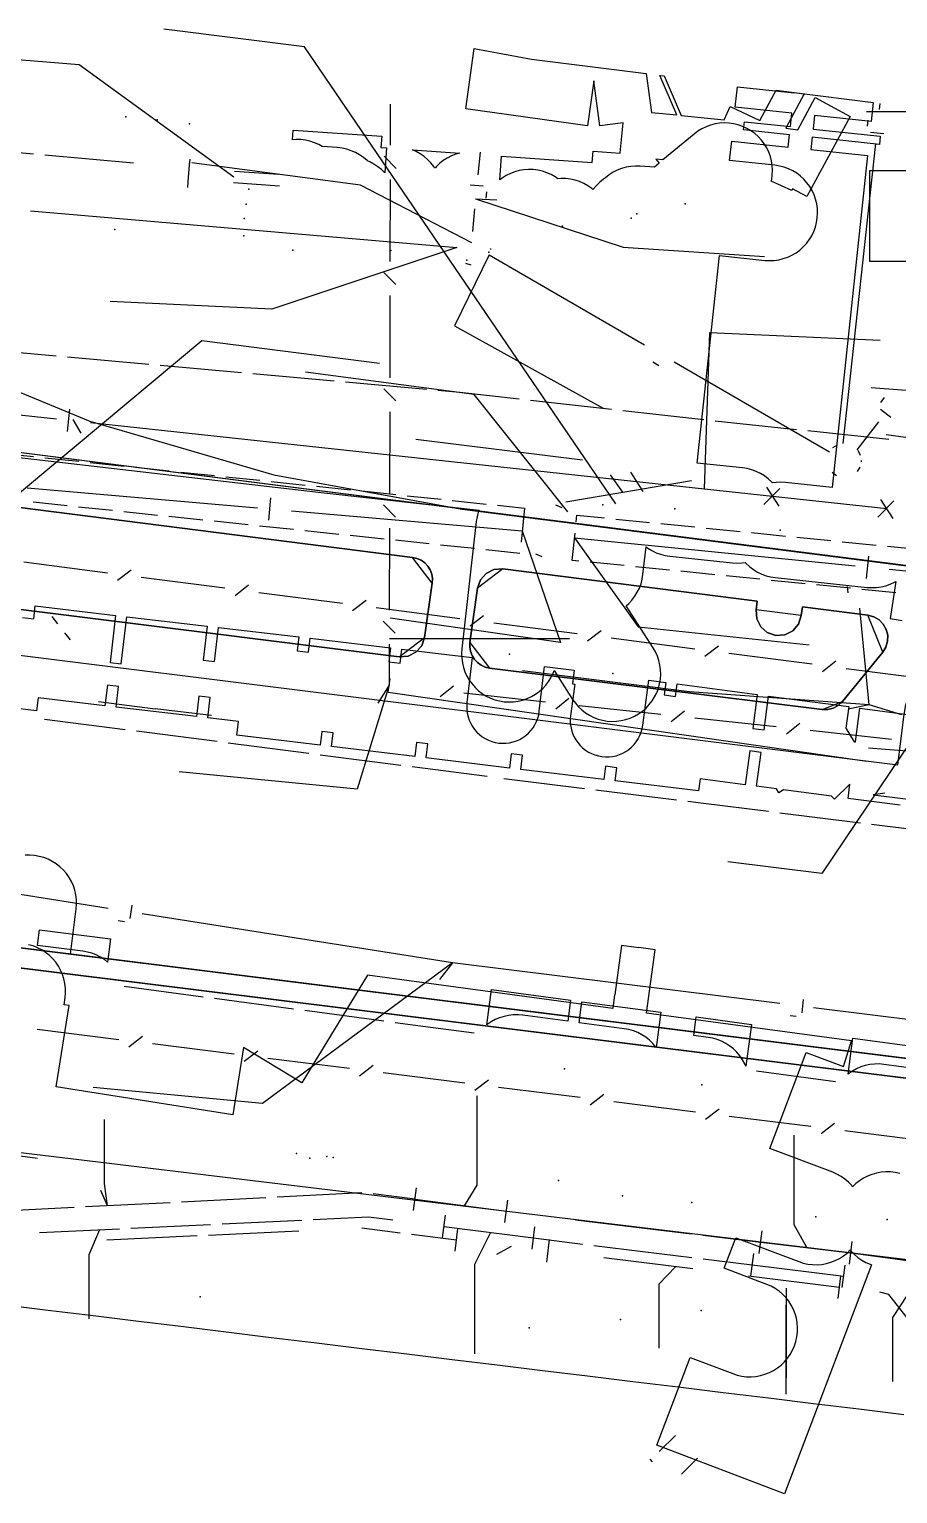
# Model space of a CAD drawing. Header units: metres. Extents: x -3782 to -2031, y 18790 to 19846.
# Drawn here: x -2635.9 to -2597.7, y 18813.9 to 18878.2 of the extents above; entities that cross this region are included whole.
import ezdxf

# ---------------------------------------------------------------- set-up
doc = ezdxf.new("R2010")
doc.units = ezdxf.units.M
for name, color, linetype in [('BOUNDARY', 7, 'Continuous'), ('CURB', 7, 'Continuous'), ('ELECTR_CABLE', 7, 'Continuous'), ('ELECTR_CABLE_COMM', 7, 'Continuous'), ('GAS', 7, 'Continuous'), ('GRASS', 7, 'Continuous'), ('GROUND', 7, 'Continuous'), ('OVERHEAD_POWER_LINE', 7, 'Continuous'), ('ROAD', 7, 'Continuous'), ('SEWER', 7, 'Continuous'), ('SIDEWALK_PATH', 7, 'Continuous'), ('TREE', 7, 'Continuous'), ('WATER_PIPELINE', 7, 'Continuous')]:
    doc.layers.add(name, color=color, linetype=linetype)

msp = doc.modelspace()

# ---------------------------------------------------------------- linework, layer by layer
at = {"layer": 'BOUNDARY'}
for points in [[(-2641.02, 18864.223), (-2633.237, 18861.024), (-2625.161, 18858.661), (-2616.881, 18857.158), (-2585.777, 18853.191), (-2565.837, 18850.651), (-2558.559, 18850.06), (-2551.256, 18850.135), (-2543.991, 18850.876), (-2536.824, 18852.276)], [(-2538.015, 18819.912), (-2544.355, 18822.811), (-2550.923, 18825.147), (-2557.67, 18826.902), (-2564.544, 18828.063), (-2682.132, 18842.691), (-2688.858, 18843.241), (-2695.606, 18843.222), (-2698.111, 18843.003), (-2699.889, 18842.951), (-2701.877, 18843.091), (-2704.362, 18843.393), (-2706.294, 18843.724), (-2708.481, 18844.565), (-2714.719, 18846.673), (-2721.109, 18848.261), (-2727.608, 18849.318), (-2733.71, 18850.055), (-2735.63, 18850.383), (-2735.727, 18850.431), (-2742.475, 18853.425), (-2749.47, 18855.783), (-2756.654, 18857.487)]]:
    msp.add_lwpolyline(points, dxfattribs=at)
at = {"layer": 'CURB'}
msp.add_lwpolyline([(-2649.96, 18857.34), (-2648.372, 18854.646), (-2647.635, 18854.162), (-2619.643, 18850.666), (-2618.528, 18851.52), (-2618.195, 18853.905), (-2619.06, 18855.036), (-2648.972, 18858.84)], close=True, dxfattribs=at)
for points in [[(-2603.917, 18853.11), (-2615.091, 18854.531), (-2616.208, 18853.677), (-2616.54, 18851.301), (-2615.673, 18850.17), (-2601.072, 18848.347), (-2600.175, 18848.706), (-2598.407, 18850.866), (-2599.054, 18852.491), (-2601.933, 18852.858)], [(-2601.933, 18852.858), (-2601.981, 18852.475), (-2603.965, 18852.727), (-2603.917, 18853.11)], [(-2634.643, 18852.118), (-2634.891, 18852.435)], [(-2634.086, 18851.406), (-2634.334, 18851.724)], [(-2636.447, 18850.749), (-2597.747, 18845.916)], [(-2700.902, 18842.887), (-2697.548, 18845.531), (-2533.408, 18825.031)]]:
    msp.add_lwpolyline(points, dxfattribs=at)
at = {"layer": 'ELECTR_CABLE'}
for points in [[(-2633.703, 18876.674), (-2638.386, 18877.059)], [(-2626.907, 18871.742), (-2633.703, 18876.674)], [(-2595.639, 18874.611), (-2599.122, 18874.611)], [(-2639.603, 18873.119), (-2635.711, 18872.77)], [(-2635.213, 18872.726), (-2631.322, 18872.377)], [(-2628.848, 18872.532), (-2628.868, 18872.283)], [(-2628.869, 18872.283), (-2628.931, 18871.535)], [(-2624.943, 18871.854), (-2626.889, 18871.991)], [(-2597.302, 18868.041), (-2598.977, 18868.041), (-2598.977, 18872.041), (-2594.394, 18872.041)], [(-2628.931, 18871.535), (-2628.952, 18871.286)], [(-2624.898, 18871.35), (-2626.925, 18871.493)], [(-2638.283, 18864.22), (-2634.713, 18863.897)], [(-2634.215, 18863.852), (-2630.645, 18863.528)], [(-2630.147, 18863.483), (-2626.577, 18863.16)], [(-2626.079, 18863.115), (-2622.509, 18862.791)], [(-2622.011, 18862.746), (-2618.441, 18862.423)], [(-2617.943, 18862.378), (-2616.988, 18862.291)], [(-2616.988, 18862.291), (-2614.378, 18861.999)], [(-2613.882, 18861.943), (-2610.319, 18861.545)], [(-2609.822, 18861.489), (-2606.26, 18861.09)], [(-2605.763, 18861.035), (-2604.942, 18860.943)], [(-2604.942, 18860.943), (-2602.198, 18860.658)], [(-2601.701, 18860.606), (-2598.135, 18860.235)], [(-2635.226, 18847.933), (-2631.686, 18847.474)], [(-2631.19, 18847.41), (-2627.65, 18846.952)], [(-2627.154, 18846.888), (-2623.614, 18846.43)], [(-2623.118, 18846.365), (-2619.578, 18845.907)], [(-2619.082, 18845.843), (-2615.775, 18845.415)], [(-2615.046, 18845.324), (-2611.504, 18844.883)], [(-2611.008, 18844.821), (-2607.465, 18844.38)], [(-2606.969, 18844.318), (-2606.396, 18844.247)], [(-2606.396, 18844.247), (-2603.427, 18843.877)], [(-2602.931, 18843.816), (-2599.388, 18843.375)], [(-2598.892, 18843.313), (-2595.35, 18842.872)], [(-2628.254, 18835.713), (-2631.727, 18836.176)], [(-2624.285, 18835.184), (-2627.758, 18835.647)], [(-2620.317, 18834.655), (-2623.79, 18835.118)], [(-2618.489, 18834.411), (-2619.821, 18834.589)], [(-2616.349, 18834.125), (-2618.489, 18834.411)], [(-2600.477, 18831.997), (-2603.949, 18832.466)], [(-2616.221, 18827.45), (-2616.221, 18831.382)], [(-2632.586, 18827.517), (-2632.586, 18830.33)], [(-2602.295, 18825.708), (-2602.295, 18829.641)], [(-2632.462, 18826.54), (-2632.586, 18827.517)], [(-2632.462, 18826.54), (-2632.748, 18827.209)], [(-2625.502, 18826.893), (-2629.214, 18826.705)], [(-2621.291, 18827.107), (-2625.003, 18826.919)], [(-2618.951, 18826.833), (-2620.794, 18827.075)], [(-2619.017, 18826.337), (-2618.886, 18827.328)], [(-2616.783, 18826.546), (-2616.221, 18827.45)], [(-2633.925, 18826.465), (-2637.637, 18826.276)], [(-2629.714, 18826.679), (-2633.426, 18826.491)], [(-2618.951, 18826.833), (-2614.936, 18826.301)], [(-2615.002, 18825.806), (-2614.871, 18826.797)], [(-2631.439, 18825.56), (-2627.93, 18825.726)], [(-2627.43, 18825.75), (-2623.921, 18825.916)], [(-2623.422, 18825.94), (-2620.993, 18826.055)], [(-2619.602, 18825.347), (-2621.287, 18825.556)], [(-2620.993, 18826.055), (-2619.92, 18825.919)], [(-2617.745, 18825.14), (-2617.617, 18826.132)], [(-2617.681, 18825.636), (-2613.746, 18825.128)], [(-2613.81, 18824.632), (-2613.682, 18825.624)], [(-2611.896, 18825.933), (-2606.808, 18825.317)], [(-2601.738, 18824.704), (-2602.295, 18825.708)], [(-2635.447, 18825.369), (-2631.938, 18825.536)], [(-2632.816, 18825.494), (-2633.282, 18824.382)], [(-2628.526, 18825.221), (-2632.494, 18825.038)], [(-2624.058, 18825.428), (-2628.027, 18825.245)], [(-2617.134, 18825.04), (-2619.106, 18825.285)], [(-2617.194, 18824.544), (-2617.075, 18825.537)], [(-2615.639, 18825.372), (-2616.337, 18823.966)], [(-2613.746, 18825.128), (-2611.592, 18824.864)], [(-2613.157, 18824.063), (-2613.039, 18825.056)], [(-2606.311, 18825.256), (-2603.767, 18824.948)], [(-2603.827, 18824.452), (-2603.707, 18825.445)], [(-2603.767, 18824.948), (-2599.805, 18824.472)], [(-2599.864, 18823.975), (-2599.745, 18824.968)], [(-2633.282, 18824.382), (-2633.282, 18821.57)], [(-2614.726, 18824.754), (-2615.365, 18824.405)], [(-2611.095, 18824.803), (-2606.786, 18824.276)], [(-2604.198, 18823.455), (-2604.073, 18824.448)], [(-2599.805, 18824.472), (-2596.996, 18824.1)], [(-2616.337, 18823.966), (-2616.337, 18820.034)], [(-2606.745, 18823.767), (-2610.65, 18824.255)], [(-2607.513, 18823.863), (-2608.246, 18823.094)], [(-2606.29, 18824.215), (-2604.135, 18823.951)], [(-2604.135, 18823.951), (-2600.117, 18823.444)], [(-2600.18, 18822.948), (-2600.054, 18823.94)], [(-2608.246, 18823.094), (-2608.246, 18820.281)], [(-2604.296, 18823.462), (-2600.301, 18822.968)], [(-2600.363, 18822.472), (-2600.24, 18823.465)], [(-2597.028, 18823.091), (-2597.977, 18821.638)], [(-2602.644, 18822.921), (-2602.644, 18818.989)], [(-2598.137, 18822.642), (-2598.534, 18822.744)], [(-2597.336, 18821.618), (-2598.137, 18822.642)], [(-2602.664, 18822.193), (-2602.664, 18818.261)], [(-2597.977, 18821.638), (-2597.977, 18818.826)], [(-2608.222, 18815.746), (-2607.51, 18816.448)], [(-2608.526, 18815.289), (-2608.62, 18815.411)], [(-2607.247, 18814.757), (-2606.535, 18815.46)]]:
    msp.add_lwpolyline(points, dxfattribs=at)
for points in [[(-2611.1, 18875.975), (-2611.379, 18873.995), (-2616.72, 18874.748), (-2616.348, 18877.389), (-2613.829, 18876.932), (-2608.795, 18876.29), (-2608.563, 18874.59), (-2607.446, 18874.477), (-2608.193, 18876.213), (-2608.006, 18876.189), (-2607.261, 18874.458), (-2605.372, 18874.268), (-2605.109, 18874.84), (-2603.797, 18874.237), (-2603.08, 18875.56), (-2601.849, 18875.403), (-2602.662, 18873.902), (-2602.139, 18873.818), (-2601.37, 18875.237), (-2599.831, 18874.404), (-2601.737, 18870.887), (-2602.368, 18871.228), (-2602.401, 18871.157), (-2603.299, 18871.57), (-2603.284, 18871.633), (-2603.255, 18871.838), (-2603.247, 18872.043), (-2603.259, 18872.249), (-2603.29, 18872.453), (-2603.342, 18872.652), (-2603.413, 18872.846), (-2603.503, 18873.031), (-2603.61, 18873.207), (-2603.734, 18873.372), (-2603.874, 18873.523), (-2604.028, 18873.66), (-2604.194, 18873.782), (-2604.372, 18873.886), (-2604.559, 18873.973), (-2604.754, 18874.041), (-2604.954, 18874.089), (-2605.158, 18874.118), (-2605.364, 18874.126), (-2605.57, 18874.114), (-2605.773, 18874.082), (-2605.973, 18874.031), (-2606.166, 18873.96), (-2606.352, 18873.87), (-2606.528, 18873.762), (-2606.692, 18873.638), (-2608.06, 18872.497), (-2608.37, 18872.528), (-2608.227, 18872.357), (-2608.433, 18872.185), (-2608.436, 18872.182), (-2609.061, 18872.227), (-2609.267, 18872.231), (-2609.472, 18872.215), (-2609.675, 18872.179), (-2609.874, 18872.124), (-2610.066, 18872.049), (-2610.25, 18871.956), (-2610.423, 18871.845), (-2610.585, 18871.718), (-2610.622, 18871.683), (-2610.67, 18871.652), (-2610.832, 18871.525), (-2610.981, 18871.382), (-2611.115, 18871.226), (-2611.134, 18871.199), (-2611.186, 18871.244), (-2611.355, 18871.363), (-2611.535, 18871.464), (-2611.723, 18871.547), (-2611.919, 18871.611), (-2612.12, 18871.655), (-2612.325, 18871.68), (-2612.531, 18871.684), (-2612.676, 18871.673), (-2612.789, 18871.753), (-2612.968, 18871.855), (-2613.156, 18871.939), (-2613.352, 18872.004), (-2613.553, 18872.049), (-2613.757, 18872.075), (-2613.963, 18872.081), (-2614.169, 18872.066), (-2614.372, 18872.031), (-2614.571, 18871.977), (-2614.763, 18871.903), (-2614.948, 18871.811), (-2615.122, 18871.701), (-2615.228, 18871.619), (-2615.154, 18872.669), (-2611.167, 18872.388), (-2611.132, 18872.887), (-2609.946, 18872.803), (-2609.936, 18872.812), (-2609.803, 18874.133), (-2610.83, 18873.993)], [(-2624.304, 18873.814), (-2620.412, 18873.54), (-2620.447, 18873.042), (-2620.205, 18873.025), (-2620.282, 18871.925), (-2620.284, 18871.927), (-2620.431, 18872.072), (-2620.591, 18872.202), (-2620.762, 18872.316), (-2620.944, 18872.412), (-2621.043, 18872.453), (-2621.058, 18872.468), (-2621.215, 18872.603), (-2621.384, 18872.721), (-2621.563, 18872.822), (-2621.752, 18872.905), (-2621.948, 18872.969), (-2622.149, 18873.013), (-2622.354, 18873.038), (-2623.024, 18873.085), (-2623.183, 18873.174), (-2623.372, 18873.257), (-2623.568, 18873.321), (-2623.769, 18873.365), (-2623.973, 18873.39), (-2624.18, 18873.394), (-2624.334, 18873.383)], [(-2616.989, 18872.798), (-2617.16, 18872.75), (-2617.352, 18872.675), (-2617.536, 18872.582), (-2617.71, 18872.471), (-2617.872, 18872.344), (-2618.02, 18872.201), (-2618.057, 18872.159), (-2618.091, 18872.145), (-2618.129, 18872.206), (-2618.256, 18872.369), (-2618.399, 18872.518), (-2618.555, 18872.652), (-2618.724, 18872.77), (-2618.903, 18872.871), (-2619.068, 18872.944)], [(-2632.336, 18838.275), (-2632.464, 18837.254), (-2632.599, 18837.36), (-2632.773, 18837.47), (-2632.957, 18837.564), (-2633.149, 18837.638), (-2633.347, 18837.694), (-2633.55, 18837.73), (-2635.535, 18837.98), (-2635.448, 18838.668)], [(-2612.239, 18834.655), (-2614.222, 18834.919), (-2614.427, 18834.936), (-2614.633, 18834.933), (-2614.838, 18834.91), (-2615.039, 18834.867), (-2615.236, 18834.804), (-2615.425, 18834.723), (-2615.605, 18834.623), (-2615.775, 18834.506), (-2615.796, 18834.488), (-2615.589, 18836.042), (-2612.116, 18835.578)], [(-2608.355, 18833.496), (-2608.37, 18833.518), (-2608.503, 18833.675), (-2608.651, 18833.819), (-2608.812, 18833.947), (-2608.985, 18834.059), (-2609.168, 18834.154), (-2609.36, 18834.23), (-2609.558, 18834.287), (-2609.761, 18834.324), (-2611.743, 18834.588), (-2611.62, 18835.512), (-2608.148, 18835.049)], [(-2604.177, 18834.515), (-2604.424, 18832.68), (-2604.468, 18832.782), (-2604.568, 18832.962), (-2604.684, 18833.132), (-2604.817, 18833.29), (-2604.965, 18833.434), (-2605.126, 18833.562), (-2605.299, 18833.675), (-2605.481, 18833.77), (-2605.673, 18833.846), (-2605.871, 18833.903), (-2606.073, 18833.941), (-2606.708, 18834.027), (-2606.598, 18834.842)], [(-2596.371, 18832.489), (-2598.353, 18832.756), (-2598.558, 18832.774), (-2598.764, 18832.771), (-2598.969, 18832.748), (-2599.17, 18832.705), (-2599.367, 18832.643), (-2599.556, 18832.561), (-2599.737, 18832.462), (-2599.907, 18832.345), (-2599.928, 18832.327), (-2599.714, 18833.912), (-2596.242, 18833.443)]]:
    msp.add_lwpolyline(points, close=True, dxfattribs=at)
at = {"layer": 'ELECTR_CABLE_COMM'}
for points in [[(-2620.041, 18874.947), (-2620.044, 18873.144)], [(-2620.31, 18872.66), (-2619.781, 18872.129)], [(-2620.047, 18871.644), (-2620.053, 18868.038)], [(-2620.319, 18867.553), (-2619.79, 18867.022)], [(-2620.056, 18866.538), (-2620.063, 18862.931)], [(-2639.464, 18855.264), (-2628.313, 18864.57)], [(-2628.313, 18864.57), (-2620.519, 18863.568)], [(-2620.328, 18862.447), (-2619.799, 18861.916)], [(-2588.526, 18861.689), (-2598.913, 18862.48)], [(-2620.065, 18861.431), (-2620.072, 18857.825)], [(-2620.338, 18857.34), (-2619.809, 18856.809)], [(-2620.074, 18856.325), (-2620.081, 18852.718)], [(-2636.14, 18854.834), (-2632.466, 18854.358)], [(-2632.019, 18854.033), (-2631.426, 18854.491)], [(-2630.979, 18854.166), (-2627.305, 18853.69)], [(-2626.858, 18853.365), (-2626.264, 18853.823)], [(-2625.818, 18853.498), (-2622.144, 18853.022)], [(-2621.697, 18852.697), (-2621.103, 18853.155)], [(-2620.656, 18852.83), (-2616.983, 18852.354)], [(-2620.347, 18852.234), (-2619.818, 18851.703)], [(-2616.536, 18852.029), (-2615.942, 18852.487)], [(-2615.495, 18852.162), (-2611.822, 18851.686)], [(-2620.076, 18851.47), (-2612.168, 18851.47)], [(-2611.375, 18851.361), (-2610.781, 18851.819)], [(-2610.334, 18851.494), (-2606.661, 18851.018)], [(-2620.084, 18851.218), (-2620.087, 18849.415)], [(-2606.214, 18850.693), (-2605.62, 18851.151)], [(-2605.173, 18850.826), (-2601.5, 18850.35)], [(-2601.053, 18850.025), (-2600.459, 18850.483)], [(-2600.012, 18850.158), (-2596.339, 18849.682)], [(-2620.087, 18849.415), (-2621.487, 18844.852)], [(-2620.087, 18849.415), (-2620.59, 18848.628)], [(-2620.13, 18849.118), (-2620.044, 18849.712)], [(-2617.26, 18849.377), (-2617.844, 18848.907)], [(-2620.13, 18849.118), (-2599.099, 18846.073)], [(-2613.227, 18848.675), (-2616.806, 18849.061)], [(-2612.189, 18848.83), (-2612.773, 18848.36)], [(-2608.156, 18848.128), (-2611.735, 18848.514)], [(-2607.119, 18848.283), (-2607.702, 18847.813)], [(-2603.086, 18847.582), (-2606.665, 18847.968)], [(-2602.048, 18847.736), (-2602.632, 18847.266)], [(-2598.015, 18847.035), (-2601.594, 18847.421)], [(-2599.032, 18846.669), (-2592.274, 18846.138)], [(-2621.487, 18844.852), (-2629.308, 18845.616)], [(-2631.97, 18833.842), (-2635.549, 18834.292)], [(-2630.93, 18833.979), (-2631.522, 18833.519)], [(-2626.902, 18833.205), (-2630.481, 18833.655)], [(-2625.862, 18833.342), (-2626.454, 18832.882)], [(-2621.835, 18832.569), (-2625.414, 18833.019)], [(-2620.794, 18832.705), (-2621.386, 18832.245)], [(-2616.767, 18831.932), (-2620.346, 18832.382)], [(-2615.727, 18832.069), (-2616.319, 18831.609)], [(-2611.699, 18831.296), (-2615.279, 18831.745)], [(-2610.659, 18831.432), (-2611.251, 18830.972)], [(-2606.632, 18830.659), (-2610.211, 18831.109)], [(-2605.592, 18830.795), (-2606.184, 18830.336)], [(-2601.564, 18830.022), (-2605.144, 18830.472)], [(-2600.524, 18830.159), (-2601.116, 18829.699)], [(-2596.497, 18829.386), (-2600.076, 18829.835)]]:
    msp.add_lwpolyline(points, dxfattribs=at)
at = {"layer": 'GAS'}
for points in [[(-2636.2, 18852.392), (-2635.703, 18852.332), (-2635.636, 18852.903), (-2632.107, 18852.487), (-2632.351, 18850.416), (-2631.855, 18850.356), (-2631.611, 18852.429), (-2628.082, 18852.012), (-2628.257, 18850.523), (-2627.761, 18850.464), (-2627.585, 18851.954), (-2624.056, 18851.538), (-2624.127, 18850.934), (-2623.631, 18850.874), (-2623.559, 18851.479), (-2620.03, 18851.063), (-2620.103, 18850.448), (-2619.607, 18850.388), (-2619.534, 18851.005), (-2616.434, 18850.639), (-2616.669, 18848.654), (-2616.68, 18848.497), (-2616.676, 18848.34), (-2616.656, 18848.184), (-2616.62, 18848.031), (-2616.571, 18847.882), (-2616.506, 18847.739), (-2616.428, 18847.603), (-2616.337, 18847.475), (-2616.234, 18847.356), (-2616.12, 18847.249), (-2615.996, 18847.153), (-2615.863, 18847.069), (-2615.722, 18846.999), (-2615.575, 18846.944), (-2615.424, 18846.902), (-2615.269, 18846.876), (-2615.112, 18846.865), (-2614.955, 18846.87), (-2614.8, 18846.89), (-2614.646, 18846.925), (-2614.498, 18846.975), (-2614.354, 18847.039), (-2614.218, 18847.117), (-2614.09, 18847.208), (-2613.972, 18847.312), (-2613.864, 18847.426), (-2613.768, 18847.55), (-2613.685, 18847.683), (-2613.615, 18847.824), (-2613.559, 18847.97), (-2613.518, 18848.122), (-2613.492, 18848.277), (-2613.258, 18850.247), (-2611.955, 18850.074), (-2612.035, 18849.474), (-2611.935, 18849.462), (-2612.118, 18848.078), (-2612.131, 18847.921), (-2612.129, 18847.764), (-2612.111, 18847.608), (-2612.078, 18847.455), (-2612.03, 18847.305), (-2611.968, 18847.161), (-2611.892, 18847.024), (-2611.802, 18846.894), (-2611.701, 18846.775), (-2611.588, 18846.665), (-2611.465, 18846.568), (-2611.333, 18846.482), (-2611.194, 18846.411), (-2611.048, 18846.353), (-2610.897, 18846.309), (-2610.742, 18846.281), (-2610.586, 18846.268), (-2610.429, 18846.271), (-2610.273, 18846.288), (-2610.119, 18846.321), (-2609.97, 18846.369), (-2609.826, 18846.432), (-2609.688, 18846.508), (-2609.559, 18846.597), (-2609.439, 18846.699), (-2609.33, 18846.811), (-2609.232, 18846.934), (-2609.147, 18847.066), (-2609.075, 18847.206), (-2609.018, 18847.352), (-2608.974, 18847.503), (-2608.946, 18847.657), (-2608.683, 18849.64), (-2607.937, 18849.541), (-2608.01, 18848.988), (-2607.514, 18848.928), (-2607.441, 18849.476), (-2603.919, 18849.009), (-2604.116, 18847.522), (-2603.62, 18847.456), (-2603.423, 18848.943), (-2599.9, 18848.476), (-2600.026, 18847.526), (-2599.654, 18846.931), (-2599.602, 18846.924), (-2599.405, 18848.411), (-2595.882, 18847.944)], [(-2597.638, 18844.142), (-2599.93, 18844.445), (-2599.848, 18845.066), (-2600.517, 18844.406), (-2600.65, 18844.541), (-2602.768, 18844.821), (-2602.973, 18844.693), (-2603.079, 18844.863), (-2603.949, 18844.978), (-2603.752, 18846.465), (-2604.247, 18846.531), (-2604.444, 18845.044), (-2606.432, 18845.307), (-2606.496, 18844.776), (-2610.154, 18845.218), (-2610.085, 18845.791), (-2610.581, 18845.857), (-2610.65, 18845.278), (-2614.309, 18845.72), (-2614.234, 18846.341), (-2614.73, 18846.407), (-2614.805, 18845.78), (-2618.464, 18846.221), (-2618.389, 18846.842), (-2618.885, 18846.9), (-2618.96, 18846.281), (-2622.618, 18846.723), (-2622.545, 18847.332), (-2623.041, 18847.39), (-2623.115, 18846.783), (-2626.773, 18847.225), (-2626.701, 18847.822), (-2628.053, 18847.981), (-2627.948, 18848.877), (-2628.444, 18848.937), (-2628.55, 18848.04), (-2632.079, 18848.456), (-2631.972, 18849.363), (-2632.468, 18849.423), (-2632.576, 18848.515), (-2635.51, 18848.861), (-2635.579, 18848.288), (-2639.237, 18848.73)]]:
    msp.add_lwpolyline(points, dxfattribs=at)
at = {"layer": 'GRASS'}
msp.add_lwpolyline([(-2647.635, 18854.162), (-2619.643, 18850.666), (-2619.25, 18850.695), (-2618.91, 18850.865), (-2618.658, 18851.149), (-2618.528, 18851.52), (-2618.195, 18853.905), (-2618.188, 18854.104), (-2618.219, 18854.298), (-2618.287, 18854.482), (-2618.391, 18854.651), (-2618.527, 18854.796), (-2618.687, 18854.91), (-2618.866, 18854.991), (-2619.06, 18855.036), (-2648.972, 18858.84)], dxfattribs=at)
for points in [[(-2599.054, 18852.491), (-2601.933, 18852.858), (-2601.981, 18852.475), (-2602.108, 18852.099), (-2602.361, 18851.81), (-2602.703, 18851.638), (-2603.1, 18851.609), (-2603.476, 18851.736), (-2603.764, 18851.989), (-2603.937, 18852.331), (-2603.965, 18852.727), (-2603.917, 18853.11), (-2615.091, 18854.531), (-2615.484, 18854.503), (-2615.825, 18854.333), (-2616.078, 18854.049), (-2616.208, 18853.677), (-2616.54, 18851.301), (-2616.547, 18851.102), (-2616.516, 18850.908), (-2616.447, 18850.723), (-2616.343, 18850.554), (-2616.207, 18850.409), (-2616.046, 18850.295), (-2615.867, 18850.214), (-2615.673, 18850.17), (-2601.072, 18848.347), (-2600.819, 18848.348), (-2600.577, 18848.411), (-2600.359, 18848.532), (-2600.175, 18848.706), (-2598.407, 18850.866), (-2598.266, 18851.094), (-2598.192, 18851.347), (-2598.187, 18851.61), (-2598.251, 18851.87), (-2598.383, 18852.103), (-2598.568, 18852.29), (-2598.796, 18852.422)], [(-2545.573, 18826.55), (-2697.548, 18845.53), (-2698.724, 18845.445), (-2699.744, 18844.936), (-2700.501, 18844.085), (-2700.891, 18842.972), (-2699.891, 18842.851), (-2699.814, 18843.552), (-2699.509, 18844.015), (-2699.094, 18844.368), (-2698.598, 18844.592), (-2698.048, 18844.671), (-2555.827, 18826.979), (-2545.66, 18825.707)]]:
    msp.add_lwpolyline(points, close=True, dxfattribs=at)
at = {"layer": 'GROUND'}
msp.add_lwpolyline([(-2650.228, 18869.457), (-2648.424, 18868.222), (-2641.02, 18864.223), (-2633.237, 18861.024), (-2625.161, 18858.661), (-2616.97, 18857.175), (-2651.983, 18861.636), (-2651.301, 18861.866), (-2653.634, 18862.153), (-2653.137, 18866.2), (-2652.954, 18871.138)], close=True, dxfattribs=at)
msp.add_lwpolyline([(-2538.015, 18819.912), (-2544.355, 18822.811), (-2550.923, 18825.147), (-2557.67, 18826.902), (-2564.544, 18828.063), (-2682.132, 18842.691), (-2688.858, 18843.241), (-2695.606, 18843.222), (-2698.111, 18843.003), (-2699.889, 18842.951), (-2700.874, 18843.02), (-2700.501, 18844.085), (-2699.744, 18844.936), (-2698.724, 18845.445), (-2697.548, 18845.53), (-2680.787, 18843.437), (-2660.657, 18840.923), (-2545.573, 18826.55), (-2533.408, 18825.031)], dxfattribs=at)
at = {"layer": 'OVERHEAD_POWER_LINE'}
for points in [[(-2632.851, 18848.702), (-2630.371, 18848.384)], [(-2627.889, 18848.086), (-2630.371, 18848.384)], [(-2598.311, 18844.669), (-2598.822, 18844.595)], [(-2598.822, 18844.595), (-2596.34, 18844.297)], [(-2650, 18830.545), (-2590.879, 18823.414)], [(-2635.193, 18821.957), (-2637.178, 18822.199)], [(-2633.207, 18821.716), (-2635.193, 18821.957)], [(-2631.222, 18821.474), (-2633.207, 18821.716)], [(-2629.237, 18821.232), (-2631.222, 18821.474)], [(-2627.251, 18820.99), (-2629.237, 18821.232)], [(-2625.266, 18820.748), (-2627.251, 18820.99)], [(-2623.281, 18820.507), (-2625.266, 18820.748)], [(-2621.295, 18820.265), (-2623.281, 18820.507)], [(-2619.31, 18820.023), (-2621.295, 18820.265)], [(-2617.325, 18819.781), (-2619.31, 18820.023)], [(-2615.339, 18819.539), (-2617.325, 18819.781)], [(-2613.354, 18819.298), (-2615.339, 18819.539)], [(-2611.369, 18819.056), (-2613.354, 18819.298)], [(-2609.383, 18818.814), (-2611.369, 18819.056)], [(-2607.398, 18818.572), (-2609.383, 18818.814)], [(-2605.413, 18818.331), (-2607.398, 18818.572)], [(-2603.427, 18818.089), (-2605.413, 18818.331)], [(-2601.442, 18817.847), (-2603.427, 18818.089)], [(-2599.457, 18817.605), (-2601.442, 18817.847)], [(-2597.471, 18817.363), (-2599.457, 18817.605)]]:
    msp.add_lwpolyline(points, dxfattribs=at)
at = {"layer": 'ROAD'}
for points in [[(-2636.447, 18850.749), (-2597.748, 18845.916), (-2597.747, 18845.916)], [(-2533.408, 18825.031), (-2545.573, 18826.55), (-2634.087, 18837.604), (-2633.839, 18839.589), (-2633.823, 18839.795), (-2633.828, 18840.001), (-2633.853, 18840.205), (-2633.898, 18840.406), (-2633.962, 18840.602), (-2634.046, 18840.791), (-2634.147, 18840.97), (-2634.265, 18841.139), (-2634.4, 18841.295), (-2634.549, 18841.437), (-2634.711, 18841.564), (-2634.885, 18841.675), (-2635.069, 18841.768), (-2635.261, 18841.842), (-2635.459, 18841.898), (-2635.662, 18841.933), (-2635.868, 18841.949), (-2636.074, 18841.944)]]:
    msp.add_lwpolyline(points, dxfattribs=at)
at = {"layer": 'SEWER'}
for points in [[(-2623.807, 18877.47), (-2629.987, 18878.239)], [(-2610.137, 18857.387), (-2623.807, 18877.47)], [(-2598.546, 18874.709), (-2598.517, 18874.978)], [(-2599.06, 18874.252), (-2599.09, 18873.976)], [(-2600.147, 18860.04), (-2598.709, 18873.218)], [(-2598.94, 18873.726), (-2598.358, 18873.663)], [(-2616.097, 18872.833), (-2616.191, 18871.844)], [(-2621.344, 18871.385), (-2628.756, 18872.369)], [(-2616.455, 18868.861), (-2621.344, 18871.385)], [(-2615.953, 18871.339), (-2616.536, 18871.394)], [(-2616.291, 18870.796), (-2609.81, 18868.668)], [(-2616.291, 18870.796), (-2615.358, 18870.752)], [(-2615.826, 18870.815), (-2615.799, 18871.092)], [(-2635.85, 18870.258), (-2617.118, 18868.652)], [(-2616.333, 18870.351), (-2616.427, 18869.361)], [(-2609.81, 18868.668), (-2603.596, 18868.258)], [(-2617.118, 18868.652), (-2625.236, 18865.94)], [(-2615.688, 18868.322), (-2617.22, 18865.214)], [(-2615.688, 18868.322), (-2608.867, 18864.371)], [(-2615.629, 18868.613), (-2615.631, 18868.56)], [(-2616.48, 18867.87), (-2616.713, 18867.942)], [(-2625.236, 18865.94), (-2632.351, 18866.278)], [(-2617.22, 18865.214), (-2610.681, 18861.59)], [(-2606.239, 18858.046), (-2605.999, 18864.92)], [(-2605.999, 18864.92), (-2598.522, 18864.585)], [(-2661.674, 18864.032), (-2634.702, 18861.12)], [(-2608.509, 18863.624), (-2608.241, 18863.468)], [(-2607.569, 18863.62), (-2600.748, 18859.668)], [(-2616.353, 18862.195), (-2623.759, 18863.166)], [(-2612.243, 18857.031), (-2616.353, 18862.195)], [(-2598.337, 18862.061), (-2598.506, 18861.841)], [(-2634.125, 18861.544), (-2634.231, 18860.559)], [(-2633.982, 18861.091), (-2633.635, 18860.495)], [(-2633.211, 18860.958), (-2606.239, 18858.046)], [(-2599.522, 18859.765), (-2598.575, 18860.996)], [(-2598.508, 18861.55), (-2598.044, 18861.193)], [(-2590.846, 18859.415), (-2598.255, 18860.417)], [(-2611.587, 18859.31), (-2618.909, 18860.221)], [(-2600.592, 18859.857), (-2600.385, 18859.985)], [(-2599.504, 18859.748), (-2599.389, 18859.533)], [(-2637.204, 18859.621), (-2635.712, 18859.465)], [(-2635.215, 18859.412), (-2633.723, 18859.256)], [(-2633.226, 18859.204), (-2631.734, 18859.047)], [(-2599.349, 18859.292), (-2599.351, 18859.239)], [(-2631.236, 18858.995), (-2629.745, 18858.839)], [(-2629.247, 18858.786), (-2627.756, 18858.63)], [(-2627.258, 18858.578), (-2625.766, 18858.421)], [(-2625.269, 18858.369), (-2623.777, 18858.213)], [(-2612.325, 18857.481), (-2606.813, 18858.413)], [(-2609.821, 18857.904), (-2610.369, 18858.66)], [(-2609.481, 18858.772), (-2608.94, 18857.93)], [(-2600.433, 18858.621), (-2600.631, 18858.763)], [(-2599.408, 18859.001), (-2599.532, 18858.803)], [(-2635.997, 18858.093), (-2625.867, 18857.215)], [(-2623.28, 18858.16), (-2621.788, 18858.004)], [(-2621.291, 18857.952), (-2619.799, 18857.795)], [(-2619.302, 18857.743), (-2617.81, 18857.587)], [(-2606.239, 18858.046), (-2598.23, 18857.176)], [(-2602.919, 18858.064), (-2603.622, 18857.352)], [(-2603.515, 18858.126), (-2602.975, 18857.284)], [(-2634.236, 18857.299), (-2635.728, 18857.455)], [(-2632.247, 18857.09), (-2633.739, 18857.246)], [(-2625.299, 18857.651), (-2625.384, 18856.664)], [(-2624.373, 18857.085), (-2614.243, 18856.207)], [(-2617.313, 18857.534), (-2615.821, 18857.378)], [(-2615.324, 18857.326), (-2614.14, 18857.202)], [(-2614.14, 18857.202), (-2614.294, 18855.71)], [(-2612.485, 18857.217), (-2612.767, 18857.334)], [(-2597.91, 18857.52), (-2598.613, 18856.808)], [(-2598.507, 18857.582), (-2597.967, 18856.74)], [(-2630.258, 18856.881), (-2631.75, 18857.038)], [(-2628.269, 18856.673), (-2629.761, 18856.829)], [(-2626.28, 18856.464), (-2627.771, 18856.62)], [(-2611.869, 18856.602), (-2611.839, 18856.89)], [(-2611.839, 18856.89), (-2610.634, 18856.769)], [(-2610.137, 18856.72), (-2608.644, 18856.57)], [(-2608.147, 18856.521), (-2606.654, 18856.372)], [(-2624.291, 18856.255), (-2625.782, 18856.412)], [(-2622.301, 18856.047), (-2623.793, 18856.203)], [(-2620.312, 18855.838), (-2621.804, 18855.994)], [(-2614.243, 18856.207), (-2612.56, 18851.297)], [(-2612.046, 18854.9), (-2611.921, 18856.105)], [(-2611.942, 18855.895), (-2599.609, 18854.662)], [(-2611.942, 18855.895), (-2609.152, 18851.987)], [(-2606.157, 18856.322), (-2604.664, 18856.173)], [(-2604.167, 18856.123), (-2602.674, 18855.974)], [(-2602.177, 18855.924), (-2600.684, 18855.775)], [(-2618.323, 18855.629), (-2619.815, 18855.786)], [(-2616.334, 18855.421), (-2617.826, 18855.577)], [(-2614.345, 18855.212), (-2615.837, 18855.368)], [(-2614.345, 18855.212), (-2614.345, 18855.212)], [(-2613.661, 18855.192), (-2613.379, 18855.074)], [(-2600.186, 18855.725), (-2598.694, 18855.576)], [(-2598.196, 18855.526), (-2596.704, 18855.377)], [(-2611.758, 18854.871), (-2612.046, 18854.9)], [(-2609.768, 18854.673), (-2611.26, 18854.822)], [(-2607.778, 18854.474), (-2609.27, 18854.623)], [(-2599.035, 18855.091), (-2599.134, 18854.106)], [(-2598.117, 18854.513), (-2585.784, 18853.28)], [(-2605.788, 18854.275), (-2607.28, 18854.424)], [(-2603.798, 18854.076), (-2605.29, 18854.225)], [(-2601.808, 18853.877), (-2603.3, 18854.026)], [(-2599.817, 18853.678), (-2601.31, 18853.827)], [(-2599.962, 18853.751), (-2599.936, 18853.474)], [(-2597.827, 18853.479), (-2599.32, 18853.628)], [(-2599.005, 18848.556), (-2599.409, 18852.809)], [(-2612.56, 18851.297), (-2620.046, 18852.363)], [(-2609.152, 18851.987), (-2601.632, 18851.192)], [(-2606.896, 18849.13), (-2614.231, 18850.044)], [(-2599.005, 18848.556), (-2606.896, 18849.13)], [(-2599.005, 18848.556), (-2599.921, 18848.372)], [(-2597.564, 18848.115), (-2599.005, 18848.556)], [(-2596.591, 18847.817), (-2601.084, 18841.143)], [(-2632.427, 18839.612), (-2646.074, 18841.772)], [(-2601.084, 18841.143), (-2605.21, 18841.657)], [(-2631.464, 18839.171), (-2631.372, 18839.749)], [(-2631.995, 18839.076), (-2631.72, 18839.033)], [(-2617.298, 18837.217), (-2630.945, 18839.377)], [(-2617.298, 18837.217), (-2625.658, 18831.033)], [(-2617.298, 18837.217), (-2617.873, 18836.481)], [(-2602.928, 18835.43), (-2617.298, 18837.217)], [(-2601.951, 18835.022), (-2601.879, 18835.602)], [(-2587.069, 18833.458), (-2601.439, 18835.245)], [(-2602.478, 18834.909), (-2602.202, 18834.875)], [(-2625.658, 18831.033), (-2633.095, 18831.738)], [(-2642.203, 18829.533), (-2635.539, 18828.641)]]:
    msp.add_lwpolyline(points, dxfattribs=at)
at = {"layer": 'SIDEWALK_PATH'}
for points in [[(-2592.905, 18854.108), (-2651.983, 18861.636), (-2655.533, 18860.44), (-2655.598, 18859.682), (-2653.991, 18859.478), (-2653.768, 18859.423), (-2653.567, 18859.321), (-2653.393, 18859.176), (-2653.255, 18858.994), (-2649.346, 18852.36), (-2636.447, 18850.749), (-2597.747, 18845.916), (-2597.465, 18848.137), (-2597.383, 18848.549), (-2597.245, 18848.944), (-2597.053, 18849.316), (-2596.81, 18849.659), (-2595.273, 18851.537), (-2595.088, 18851.712), (-2594.869, 18851.833), (-2594.627, 18851.896), (-2594.373, 18851.896), (-2591.19, 18851.491), (-2590.893, 18853.843)], [(-2615.091, 18854.531), (-2603.917, 18853.11), (-2603.965, 18852.727), (-2603.937, 18852.331), (-2603.764, 18851.989), (-2603.476, 18851.736), (-2603.1, 18851.609), (-2602.703, 18851.638), (-2602.361, 18851.81), (-2602.108, 18852.099), (-2601.981, 18852.475), (-2601.933, 18852.858), (-2599.054, 18852.491), (-2598.796, 18852.422), (-2598.568, 18852.29), (-2598.383, 18852.103), (-2598.251, 18851.87), (-2598.187, 18851.61), (-2598.192, 18851.347), (-2598.266, 18851.094), (-2598.407, 18850.866), (-2600.175, 18848.706), (-2600.359, 18848.532), (-2600.577, 18848.411), (-2600.819, 18848.348), (-2601.072, 18848.347), (-2615.673, 18850.17), (-2615.867, 18850.214), (-2616.046, 18850.295), (-2616.207, 18850.409), (-2616.343, 18850.554), (-2616.447, 18850.723), (-2616.516, 18850.908), (-2616.547, 18851.102), (-2616.54, 18851.301), (-2616.208, 18853.677), (-2616.078, 18854.049), (-2615.825, 18854.333), (-2615.484, 18854.503)]]:
    msp.add_lwpolyline(points, close=True, dxfattribs=at)
msp.add_lwpolyline([(-2648.972, 18858.84), (-2619.06, 18855.036), (-2618.866, 18854.991), (-2618.687, 18854.91), (-2618.527, 18854.796), (-2618.391, 18854.651), (-2618.287, 18854.482), (-2618.219, 18854.298), (-2618.188, 18854.104), (-2618.195, 18853.905), (-2618.528, 18851.52), (-2618.658, 18851.149), (-2618.91, 18850.865), (-2619.25, 18850.695), (-2619.643, 18850.666), (-2647.635, 18854.162)], dxfattribs=at)
at = {"layer": 'TREE'}
for p in [(-2631.656, 18874.392), (-2630.284, 18874.255), (-2628.865, 18874.087), (-2626.251, 18871.207), (-2626.366, 18870.549), (-2609.209, 18870.132), (-2607.087, 18870.573), (-2632.142, 18869.446), (-2626.452, 18869.922), (-2612.473, 18869.584), (-2609.456, 18869.939), (-2626.473, 18869.169), (-2624.316, 18868.536), (-2620.021, 18868.525), (-2616.681, 18868.093), (-2615.703, 18868.449), (-2610.705, 18857.347), (-2607.539, 18857.175), (-2602.904, 18856.235), (-2614.806, 18850.781), (-2610.259, 18849.929), (-2612.38, 18832.554), (-2606.355, 18831.86), (-2624.165, 18828.839), (-2623.574, 18828.636), (-2622.827, 18828.705), (-2622.544, 18828.672), (-2612.649, 18827.657), (-2609.839, 18826.979), (-2606.784, 18826.695), (-2601.349, 18826.052), (-2598.209, 18825.934), (-2628.384, 18822.542), (-2606.374, 18821.939), (-2613.94, 18821.176), (-2609.93, 18821.543)]:
    msp.add_point(p, dxfattribs=at)
at = {"layer": 'WATER_PIPELINE'}
for points in [[(-2605.578, 18868.3), (-2603.589, 18868.087), (-2603.383, 18868.075), (-2603.177, 18868.084), (-2602.973, 18868.112), (-2602.773, 18868.161), (-2602.578, 18868.229), (-2602.391, 18868.315), (-2602.214, 18868.42), (-2602.047, 18868.541), (-2601.893, 18868.678), (-2601.754, 18868.83), (-2601.63, 18868.994), (-2601.522, 18869.17), (-2601.433, 18869.356), (-2601.362, 18869.549), (-2601.31, 18869.749), (-2601.278, 18869.952), (-2601.266, 18870.158), (-2601.275, 18870.364), (-2601.303, 18870.568), (-2601.352, 18870.768), (-2601.419, 18870.963), (-2601.506, 18871.15), (-2601.61, 18871.328), (-2601.732, 18871.494), (-2601.869, 18871.648), (-2602.021, 18871.788), (-2602.185, 18871.912), (-2602.361, 18872.019), (-2602.547, 18872.109), (-2602.74, 18872.18), (-2602.939, 18872.232), (-2603.143, 18872.263), (-2605.132, 18872.476), (-2605.041, 18873.327), (-2602.553, 18873.062), (-2602.495, 18873.6), (-2604.519, 18873.816), (-2604.48, 18874.177), (-2602.457, 18873.961), (-2602.394, 18874.553), (-2604.882, 18874.819), (-2604.786, 18875.716), (-2602.298, 18875.45), (-2602.297, 18875.461), (-2598.827, 18875.018), (-2598.916, 18874.182), (-2601.402, 18874.447), (-2601.465, 18873.855), (-2598.514, 18873.54), (-2598.553, 18873.179), (-2601.503, 18873.495), (-2601.561, 18872.956), (-2599.075, 18872.69), (-2600.632, 18858.105), (-2602.681, 18858.324), (-2602.887, 18858.336), (-2603.093, 18858.327), (-2603.246, 18858.306), (-2603.289, 18858.353), (-2603.44, 18858.493), (-2603.605, 18858.617), (-2603.781, 18858.725), (-2603.966, 18858.814), (-2604.16, 18858.885), (-2604.359, 18858.937), (-2604.563, 18858.969), (-2606.552, 18859.181)], [(-2602.717, 18813.892), (-2608.326, 18816.024), (-2606.861, 18819.877), (-2604.991, 18819.167), (-2604.795, 18819.103), (-2604.594, 18819.059), (-2604.389, 18819.034), (-2604.183, 18819.03), (-2603.978, 18819.047), (-2603.775, 18819.083), (-2603.577, 18819.139), (-2603.385, 18819.214), (-2603.201, 18819.307), (-2603.028, 18819.418), (-2602.866, 18819.546), (-2602.717, 18819.689), (-2602.583, 18819.845), (-2602.465, 18820.015), (-2602.365, 18820.194), (-2602.282, 18820.383), (-2602.218, 18820.579), (-2602.174, 18820.78), (-2602.15, 18820.985), (-2602.146, 18821.191), (-2602.162, 18821.397), (-2602.198, 18821.599), (-2602.254, 18821.798), (-2602.329, 18821.99), (-2602.423, 18822.173), (-2602.534, 18822.347), (-2602.662, 18822.509), (-2602.804, 18822.657), (-2602.961, 18822.791), (-2603.13, 18822.909), (-2603.31, 18823.01), (-2603.499, 18823.092), (-2605.368, 18823.803), (-2604.86, 18825.14), (-2602.095, 18824.089), (-2601.899, 18824.025), (-2601.698, 18823.981), (-2601.493, 18823.957), (-2601.287, 18823.953), (-2601.082, 18823.969), (-2600.879, 18824.005), (-2600.68, 18824.061), (-2600.489, 18824.136), (-2600.305, 18824.23), (-2600.131, 18824.341), (-2599.97, 18824.468), (-2599.83, 18824.602), (-2599.792, 18824.554), (-2599.649, 18824.406), (-2599.493, 18824.272), (-2599.324, 18824.154), (-2599.144, 18824.053), (-2598.955, 18823.971), (-2598.894, 18823.948)]]:
    msp.add_lwpolyline(points, close=True, dxfattribs=at)
for points in [[(-2658.689, 18862.015), (-2623.068, 18857.892), (-2616.141, 18857.109), (-2616.175, 18857.018), (-2616.228, 18856.819), (-2616.261, 18856.616), (-2616.893, 18851.016), (-2616.906, 18850.81), (-2616.898, 18850.604), (-2616.871, 18850.4), (-2616.824, 18850.2), (-2616.757, 18850.005), (-2616.672, 18849.817), (-2616.568, 18849.639), (-2616.448, 18849.472), (-2616.312, 18849.317), (-2616.161, 18849.176), (-2615.997, 18849.051), (-2615.822, 18848.943), (-2615.637, 18848.852), (-2615.444, 18848.78), (-2615.245, 18848.727), (-2615.041, 18848.694), (-2614.835, 18848.681), (-2614.63, 18848.688), (-2614.425, 18848.716), (-2614.225, 18848.763), (-2614.03, 18848.83), (-2613.842, 18848.915), (-2613.664, 18849.018), (-2613.497, 18849.139), (-2613.342, 18849.275), (-2613.201, 18849.426), (-2613.076, 18849.59), (-2612.968, 18849.765), (-2612.877, 18849.95), (-2612.836, 18850.06), (-2612.028, 18848.797), (-2611.908, 18848.629), (-2611.773, 18848.474), (-2611.623, 18848.332), (-2611.46, 18848.206), (-2611.285, 18848.097), (-2611.101, 18848.005), (-2610.908, 18847.932), (-2610.71, 18847.878), (-2610.506, 18847.843), (-2610.301, 18847.829), (-2610.095, 18847.835), (-2609.89, 18847.861), (-2609.689, 18847.907), (-2609.494, 18847.973), (-2609.306, 18848.057), (-2609.127, 18848.16), (-2608.959, 18848.279), (-2608.804, 18848.415), (-2608.662, 18848.565), (-2608.536, 18848.728), (-2608.427, 18848.902), (-2608.335, 18849.087), (-2608.262, 18849.279), (-2608.208, 18849.478), (-2608.173, 18849.681), (-2608.159, 18849.887), (-2608.165, 18850.093), (-2608.191, 18850.297), (-2608.238, 18850.498), (-2608.303, 18850.694), (-2608.387, 18850.882), (-2608.49, 18851.06), (-2609.674, 18852.912), (-2609.561, 18853.011), (-2609.421, 18853.162), (-2609.296, 18853.325), (-2609.187, 18853.501), (-2609.096, 18853.686), (-2609.024, 18853.879), (-2608.971, 18854.078), (-2608.938, 18854.281), (-2608.8, 18855.499), (-2608.72, 18855.438), (-2608.544, 18855.331), (-2608.358, 18855.241), (-2608.165, 18855.17), (-2607.965, 18855.119), (-2607.762, 18855.087), (-2605.009, 18854.793), (-2604.803, 18854.781), (-2604.597, 18854.789), (-2604.443, 18854.811), (-2604.401, 18854.763), (-2604.249, 18854.623), (-2604.085, 18854.499), (-2603.909, 18854.392), (-2603.723, 18854.302), (-2603.53, 18854.231), (-2603.33, 18854.18), (-2603.127, 18854.148), (-2599.09, 18853.717), (-2598.884, 18853.705), (-2598.678, 18853.713), (-2598.474, 18853.742), (-2598.274, 18853.79), (-2598.079, 18853.858), (-2597.892, 18853.945), (-2597.83, 18853.981), (-2598.085, 18852.344), (-2597.549, 18852.261)], [(-2597.659, 18827.96), (-2597.86, 18828.005), (-2598.065, 18828.029), (-2598.271, 18828.033), (-2598.476, 18828.017), (-2598.679, 18827.981), (-2598.877, 18827.925), (-2599.069, 18827.849), (-2599.253, 18827.756), (-2599.426, 18827.645), (-2599.588, 18827.517), (-2599.728, 18827.383), (-2599.765, 18827.431), (-2599.908, 18827.58), (-2600.065, 18827.714), (-2600.234, 18827.831), (-2600.414, 18827.932), (-2600.603, 18828.015), (-2603.367, 18829.066), (-2601.765, 18833.281), (-2600.131, 18832.659), (-2599.771, 18833.785), (-2608.78, 18835.013), (-2608.402, 18837.787), (-2609.123, 18837.886), (-2609.124, 18837.882), (-2609.875, 18837.982), (-2610.171, 18835.808), (-2610.185, 18835.81), (-2610.267, 18835.216), (-2621.039, 18836.684), (-2623.921, 18831.946), (-2626.484, 18833.505), (-2626.951, 18830.541), (-2634.713, 18831.765), (-2634.15, 18835.34), (-2634.369, 18835.369), (-2634.325, 18835.694), (-2634.308, 18835.9), (-2634.311, 18836.106), (-2634.334, 18836.311), (-2634.377, 18836.512), (-2634.44, 18836.708), (-2634.521, 18836.898), (-2634.621, 18837.078), (-2634.738, 18837.248), (-2634.871, 18837.405), (-2635.019, 18837.549), (-2635.18, 18837.677), (-2635.353, 18837.789), (-2635.536, 18837.884), (-2635.728, 18837.96), (-2635.926, 18838.017)]]:
    msp.add_lwpolyline(points, dxfattribs=at)

doc.saveas('drawing.dxf')
